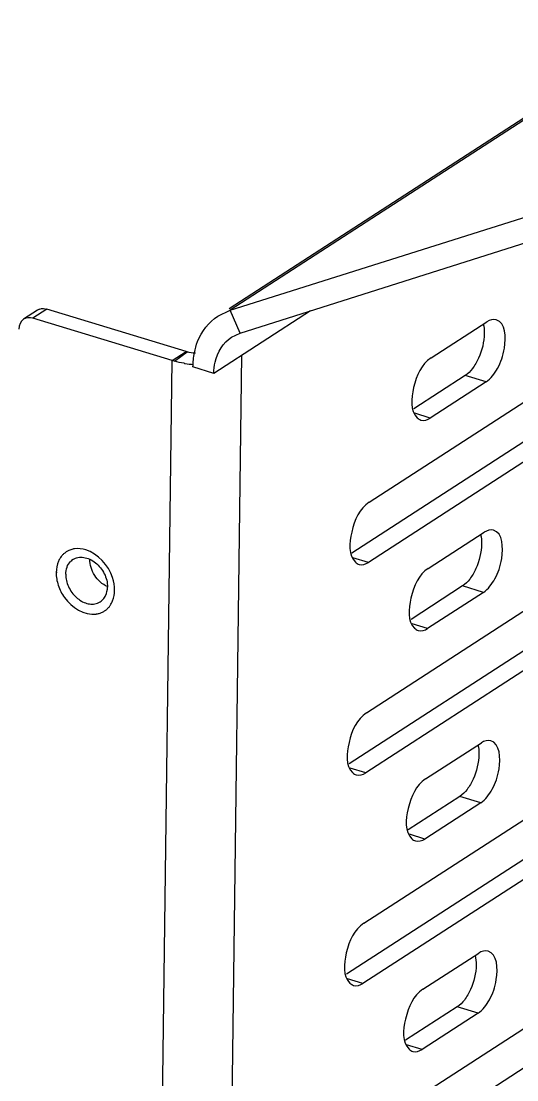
# Model space of a CAD drawing. Header units: millimetres. Extents: x -177 to 18421, y -5017 to 3255.
# Drawn here: x 4843.57 to 4850.96, y -3704.24 to -3688.43 of the extents above; entities that cross this region are included whole.
import ezdxf

# ---------------------------------------------------------------- set-up
doc = ezdxf.new("R2010")
doc.units = ezdxf.units.MM
doc.header["$LTSCALE"] = 46.255
doc.layers.get('0').update_dxf_attribs({"linetype": 'CONTINUOUS'})
doc.layers.add('02___PRT_ALL_AXES', color=7, linetype='CONTINUOUS')

msp = doc.modelspace()

# ---------------------------------------------------------------- linework, layer by layer
at = {"color": 7, "linetype": 'Continuous'}
for p, q in [((4855.601, -3686.942), (4846.668, -3692.727)), ((4855.601, -3686.974), (4846.683, -3692.75)), ((4846.683, -3692.75), (4855.175, -3690.063)), ((4843.81, -3692.747), (4843.602, -3692.882)), ((4843.949, -3692.732), (4843.74, -3692.868)), ((4846.027, -3693.366), (4843.949, -3692.732)), ((4846.502, -3692.836), (4846.683, -3692.75)), ((4846.835, -3693.089), (4846.683, -3692.75)), ((4845.818, -3693.501), (4846.027, -3693.366)), ((4845.855, -3693.511), (4846.045, -3693.371)), ((4846.045, -3693.371), (4846.027, -3693.366)), ((4846.441, -3693.691), (4846.13, -3693.596)), ((4850.195, -3693.723), (4849.425, -3694.222)), ((4850.506, -3693.818), (4850.195, -3693.723)), ((4849.672, -3694.359), (4849.441, -3694.288)), ((4851.425, -3694.484), (4848.501, -3696.378)), ((4848.749, -3696.515), (4848.517, -3696.445)), ((4850.154, -3696.866), (4849.385, -3697.364)), ((4850.466, -3696.961), (4850.154, -3696.866)), ((4849.632, -3697.501), (4849.401, -3697.431)), ((4851.385, -3697.627), (4848.461, -3699.521)), ((4848.708, -3699.658), (4848.477, -3699.587)), ((4850.114, -3700.008), (4849.344, -3700.507)), ((4850.426, -3700.103), (4850.114, -3700.008)), ((4849.592, -3700.644), (4849.361, -3700.573)), ((4851.345, -3700.769), (4848.421, -3702.663)), ((4848.668, -3702.8), (4848.437, -3702.73)), ((4850.074, -3703.151), (4849.304, -3703.649)), ((4850.385, -3703.246), (4850.074, -3703.151)), ((4849.551, -3703.786), (4849.32, -3703.716)), ((4851.305, -3703.912), (4848.381, -3705.806))]:
    msp.add_line(p, q, dxfattribs=at)
at = {"color": 3, "linetype": 'Continuous'}
for p, q in [((4846.835, -3693.089), (4855.328, -3690.402)), ((4845.818, -3693.501), (4843.74, -3692.868)), ((4847.883, -3692.757), (4846.441, -3693.691)), ((4849.684, -3693.461), (4850.518, -3692.921)), ((4846.706, -3693.15), (4846.835, -3693.089)), ((4845.235, -3739.015), (4845.818, -3693.501)), ((4846.275, -3738.934), (4846.858, -3693.421)), ((4848.76, -3695.617), (4851.749, -3693.682)), ((4850.506, -3693.818), (4849.672, -3694.359)), ((4851.737, -3694.579), (4848.749, -3696.515)), ((4849.643, -3696.603), (4850.478, -3696.063)), ((4848.72, -3698.76), (4851.708, -3696.824)), ((4850.466, -3696.961), (4849.632, -3697.501)), ((4851.697, -3697.722), (4848.708, -3699.658)), ((4849.603, -3699.746), (4850.437, -3699.206)), ((4848.68, -3701.902), (4851.668, -3699.967)), ((4850.426, -3700.103), (4849.592, -3700.644)), ((4851.657, -3700.864), (4848.668, -3702.8)), ((4849.563, -3702.888), (4850.397, -3702.348)), ((4848.639, -3705.045), (4851.628, -3703.109)), ((4850.385, -3703.246), (4849.551, -3703.786))]:
    msp.add_line(p, q, dxfattribs=at)
msp.add_lwpolyline([(4845.855, -3693.511), (4845.836, -3693.506), (4845.818, -3693.501)], dxfattribs=at)
at = {"color": 7, "linetype": 'Continuous'}
msp.add_arc((4843.887, -3692.865), 0.141, 107.359, 122.8097, dxfattribs=at)
at = {"color": 3, "linetype": 'Continuous'}
for centre, radius, start, end in [((4846.238, -3692.006), 1.554, 261.0565, 261.7666), ((4846.25, -3691.919), 1.642, 261.7905, 266.0203)]:
    msp.add_arc(centre, radius, start, end, dxfattribs=at)
at = {"color": 7, "linetype": 'Continuous'}
for points in [[(4843.845, -3692.731), (4843.878, -3692.72), (4843.916, -3692.722), (4843.949, -3692.732)], [(4846.2, -3693.216), (4846.259, -3693.066), (4846.366, -3692.924), (4846.502, -3692.835)], [(4850.464, -3692.954), (4850.475, -3693), (4850.479, -3693.047), (4850.478, -3693.094)], [(4850.478, -3693.094), (4850.477, -3693.221), (4850.445, -3693.349), (4850.393, -3693.465)], [(4846.152, -3693.384), (4846.163, -3693.327), (4846.179, -3693.271), (4846.2, -3693.216)], [(4846.166, -3693.392), (4846.125, -3693.388), (4846.085, -3693.382), (4846.045, -3693.371)], [(4846.13, -3693.596), (4846.131, -3693.525), (4846.138, -3693.453), (4846.152, -3693.384)], [(4850.393, -3693.465), (4850.368, -3693.52), (4850.338, -3693.573), (4850.301, -3693.62)], [(4850.301, -3693.62), (4850.271, -3693.66), (4850.236, -3693.697), (4850.195, -3693.723)], [(4850.424, -3696.097), (4850.435, -3696.142), (4850.439, -3696.19), (4850.438, -3696.237)], [(4850.438, -3696.237), (4850.436, -3696.364), (4850.405, -3696.492), (4850.353, -3696.607)], [(4850.353, -3696.607), (4850.328, -3696.662), (4850.298, -3696.715), (4850.261, -3696.763)], [(4850.261, -3696.763), (4850.231, -3696.802), (4850.196, -3696.839), (4850.154, -3696.866)], [(4850.384, -3699.239), (4850.395, -3699.285), (4850.398, -3699.332), (4850.398, -3699.379)], [(4850.398, -3699.379), (4850.396, -3699.506), (4850.364, -3699.634), (4850.312, -3699.75)], [(4850.312, -3699.75), (4850.288, -3699.805), (4850.258, -3699.858), (4850.221, -3699.905)], [(4850.221, -3699.905), (4850.191, -3699.945), (4850.156, -3699.982), (4850.114, -3700.008)], [(4850.358, -3702.522), (4850.356, -3702.649), (4850.324, -3702.777), (4850.272, -3702.892)], [(4850.343, -3702.382), (4850.354, -3702.427), (4850.358, -3702.475), (4850.358, -3702.522)], [(4850.272, -3702.892), (4850.247, -3702.947), (4850.217, -3703), (4850.181, -3703.048)], [(4850.181, -3703.048), (4850.151, -3703.087), (4850.115, -3703.124), (4850.074, -3703.151)]]:
    msp.add_open_spline(points, degree=3, dxfattribs=at)
at = {"color": 3, "linetype": 'Continuous'}
for points in [[(4843.602, -3692.882), (4843.556, -3692.912), (4843.53, -3692.974), (4843.53, -3693.029)], [(4843.74, -3692.868), (4843.696, -3692.854), (4843.641, -3692.857), (4843.602, -3692.882)], [(4850.658, -3692.891), (4850.612, -3692.877), (4850.558, -3692.895), (4850.518, -3692.921)], [(4845.997, -3693.541), (4845.949, -3693.534), (4845.901, -3693.524), (4845.855, -3693.511)], [(4849.532, -3694.388), (4849.578, -3694.402), (4849.632, -3694.384), (4849.672, -3694.359)], [(4850.617, -3696.034), (4850.572, -3696.02), (4850.517, -3696.037), (4850.478, -3696.063)], [(4848.609, -3696.544), (4848.654, -3696.558), (4848.709, -3696.541), (4848.749, -3696.515)], [(4849.492, -3697.53), (4849.538, -3697.544), (4849.592, -3697.527), (4849.632, -3697.501)], [(4850.577, -3699.176), (4850.532, -3699.162), (4850.477, -3699.18), (4850.437, -3699.206)], [(4848.568, -3699.687), (4848.614, -3699.701), (4848.668, -3699.683), (4848.708, -3699.658)], [(4849.452, -3700.673), (4849.497, -3700.687), (4849.552, -3700.669), (4849.592, -3700.644)], [(4850.537, -3702.319), (4850.491, -3702.305), (4850.437, -3702.322), (4850.397, -3702.348)], [(4848.528, -3702.829), (4848.574, -3702.843), (4848.628, -3702.826), (4848.668, -3702.8)], [(4849.412, -3703.815), (4849.457, -3703.829), (4849.511, -3703.812), (4849.551, -3703.786)]]:
    msp.add_open_spline(points, degree=3, dxfattribs=at)
for points, knots in [([(4850.506, -3693.818), (4850.58, -3693.771), (4850.7, -3693.599), (4850.807, -3693.307), (4850.798, -3692.934), (4850.658, -3692.891)], [0, 0, 0, 0, 0.257826, 0.570702, 1, 1, 1, 1]), ([(4846.441, -3693.691), (4846.442, -3693.634), (4846.462, -3693.431), (4846.581, -3693.231), (4846.706, -3693.15)], [0, 0, 0, 0, 0.274755, 1, 1, 1, 1]), ([(4849.684, -3693.461), (4849.54, -3693.554), (4849.402, -3693.864), (4849.37, -3694.248), (4849.477, -3694.354)], [0, 0, 0, 0, 0.531434, 1, 1, 1, 1]), ([(4849.477, -3694.354), (4849.485, -3694.362), (4849.502, -3694.376), (4849.522, -3694.385), (4849.532, -3694.388)], [0, 0, 0, 0, 0.511486, 1, 1, 1, 1]), ([(4848.76, -3695.617), (4848.616, -3695.71), (4848.479, -3696.02), (4848.446, -3696.405), (4848.554, -3696.511)], [0, 0, 0, 0, 0.531434, 1, 1, 1, 1]), ([(4850.466, -3696.961), (4850.54, -3696.913), (4850.66, -3696.742), (4850.767, -3696.45), (4850.757, -3696.076), (4850.617, -3696.034)], [0, 0, 0, 0, 0.257826, 0.570702, 1, 1, 1, 1]), ([(4848.554, -3696.511), (4848.562, -3696.519), (4848.579, -3696.532), (4848.599, -3696.541), (4848.609, -3696.544)], [0, 0, 0, 0, 0.511486, 1, 1, 1, 1]), ([(4849.643, -3696.603), (4849.5, -3696.696), (4849.362, -3697.006), (4849.33, -3697.391), (4849.437, -3697.497)], [0, 0, 0, 0, 0.531434, 1, 1, 1, 1]), ([(4849.437, -3697.497), (4849.445, -3697.505), (4849.462, -3697.518), (4849.482, -3697.527), (4849.492, -3697.53)], [0, 0, 0, 0, 0.511486, 1, 1, 1, 1]), ([(4848.72, -3698.76), (4848.576, -3698.853), (4848.438, -3699.163), (4848.406, -3699.547), (4848.513, -3699.653)], [0, 0, 0, 0, 0.531434, 1, 1, 1, 1]), ([(4850.426, -3700.103), (4850.5, -3700.056), (4850.619, -3699.884), (4850.727, -3699.592), (4850.717, -3699.219), (4850.577, -3699.176)], [0, 0, 0, 0, 0.257826, 0.570702, 1, 1, 1, 1]), ([(4848.513, -3699.653), (4848.521, -3699.661), (4848.538, -3699.675), (4848.558, -3699.684), (4848.568, -3699.687)], [0, 0, 0, 0, 0.511486, 1, 1, 1, 1]), ([(4849.603, -3699.746), (4849.459, -3699.839), (4849.322, -3700.149), (4849.289, -3700.533), (4849.397, -3700.639)], [0, 0, 0, 0, 0.531434, 1, 1, 1, 1]), ([(4849.397, -3700.639), (4849.405, -3700.647), (4849.422, -3700.661), (4849.442, -3700.67), (4849.452, -3700.673)], [0, 0, 0, 0, 0.511486, 1, 1, 1, 1]), ([(4848.68, -3701.902), (4848.536, -3701.995), (4848.398, -3702.305), (4848.366, -3702.69), (4848.473, -3702.796)], [0, 0, 0, 0, 0.531434, 1, 1, 1, 1]), ([(4850.385, -3703.246), (4850.459, -3703.198), (4850.579, -3703.027), (4850.686, -3702.735), (4850.677, -3702.361), (4850.537, -3702.319)], [0, 0, 0, 0, 0.257826, 0.570702, 1, 1, 1, 1]), ([(4848.473, -3702.796), (4848.481, -3702.804), (4848.498, -3702.817), (4848.518, -3702.826), (4848.528, -3702.829)], [0, 0, 0, 0, 0.511486, 1, 1, 1, 1]), ([(4849.563, -3702.888), (4849.419, -3702.981), (4849.282, -3703.291), (4849.249, -3703.676), (4849.357, -3703.782)], [0, 0, 0, 0, 0.531434, 1, 1, 1, 1]), ([(4849.357, -3703.782), (4849.364, -3703.79), (4849.382, -3703.803), (4849.401, -3703.812), (4849.412, -3703.815)], [0, 0, 0, 0, 0.511486, 1, 1, 1, 1])]:
    msp.add_open_spline(points, degree=3, knots=knots, dxfattribs=at)
at = {"color": 7, "linetype": 'Continuous'}
msp.add_open_spline([(4844.854, -3696.876), (4844.776, -3696.841), (4844.645, -3696.72), (4844.588, -3696.55), (4844.588, -3696.466)], degree=3, knots=[0, 0, 0, 0, 0.500026, 1, 1, 1, 1], dxfattribs=at)
at = {"layer": '02___PRT_ALL_AXES', "color": 7, "linetype": 'Continuous'}
msp.add_line((4844.088, -3696.665), (4844.105, -3696.654), dxfattribs=at)
at = {"layer": '02___PRT_ALL_AXES', "color": 3, "linetype": 'Continuous'}
for centre, radius, start, end in [((4844.398, -3696.604), 0.293, 122.9468, 126.6975), ((4844.399, -3696.606), 0.295, 118.9763, 122.9457), ((4844.401, -3696.609), 0.299, 114.9561, 118.9753), ((4844.405, -3696.617), 0.308, 103.0231, 114.9079), ((4844.408, -3696.631), 0.323, 98.0679, 103.0684), ((4844.438, -3696.635), 0.344, 147.7324, 155.9293), ((4844.421, -3696.625), 0.325, 142.1678, 147.7027), ((4844.641, -3696.966), 0.321, 278.0607, 284.3282), ((4844.65, -3696.993), 0.293, 302.9462, 307.3869), ((4844.65, -3696.992), 0.295, 307.3926, 310.736)]:
    msp.add_arc(centre, radius, start, end, dxfattribs=at)
at = {"layer": '02___PRT_ALL_AXES', "color": 7, "linetype": 'Continuous'}
for centre, radius, start, end in [((4844.456, -3696.653), 0.216, 132.8386, 135.7666), ((4844.454, -3696.65), 0.212, 122.953, 132.8409), ((4844.63, -3696.922), 0.213, 289.9917, 302.8719)]:
    msp.add_arc(centre, radius, start, end, dxfattribs=at)
at = {"layer": '02___PRT_ALL_AXES', "color": 3, "linetype": 'Continuous'}
for points in [[(4844.53, -3696.327), (4844.477, -3696.311), (4844.418, -3696.304), (4844.363, -3696.312)], [(4844.93, -3696.741), (4844.869, -3696.559), (4844.714, -3696.383), (4844.53, -3696.327)], [(4844.123, -3696.495), (4844.1, -3696.548), (4844.089, -3696.607), (4844.088, -3696.665)], [(4844.088, -3696.665), (4844.087, -3696.73), (4844.099, -3696.795), (4844.119, -3696.856)], [(4844.961, -3696.931), (4844.961, -3696.867), (4844.95, -3696.802), (4844.93, -3696.741)], [(4844.931, -3697.087), (4844.951, -3697.038), (4844.96, -3696.984), (4844.961, -3696.931)]]:
    msp.add_open_spline(points, degree=3, dxfattribs=at)
for points, knots in [([(4844.223, -3696.369), (4844.212, -3696.377), (4844.191, -3696.395), (4844.173, -3696.415), (4844.165, -3696.426)], [0, 0, 0, 0, 0.497005, 1, 1, 1, 1]), ([(4844.119, -3696.856), (4844.14, -3696.92), (4844.248, -3697.139), (4844.509, -3697.31), (4844.686, -3697.285)], [0, 0, 0, 0, 0.276148, 1, 1, 1, 1]), ([(4844.895, -3697.156), (4844.902, -3697.145), (4844.916, -3697.123), (4844.926, -3697.099), (4844.931, -3697.087)], [0, 0, 0, 0, 0.493896, 1, 1, 1, 1]), ([(4844.72, -3697.278), (4844.736, -3697.274), (4844.767, -3697.263), (4844.796, -3697.248), (4844.81, -3697.239)], [0, 0, 0, 0, 0.502927, 1, 1, 1, 1]), ([(4844.842, -3697.215), (4844.852, -3697.206), (4844.871, -3697.188), (4844.887, -3697.167), (4844.895, -3697.156)], [0, 0, 0, 0, 0.496238, 1, 1, 1, 1])]:
    msp.add_open_spline(points, degree=3, knots=knots, dxfattribs=at)
at = {"layer": '02___PRT_ALL_AXES', "color": 7, "linetype": 'Continuous'}
for points, knots in [([(4844.231, -3696.692), (4844.231, -3696.656), (4844.242, -3696.586), (4844.279, -3696.525), (4844.302, -3696.502)], [0, 0, 0, 0, 0.523014, 1, 1, 1, 1]), ([(4844.339, -3696.472), (4844.361, -3696.457), (4844.414, -3696.436), (4844.502, -3696.435), (4844.593, -3696.463), (4844.708, -3696.535), (4844.818, -3696.674), (4844.855, -3696.814), (4844.854, -3696.882)], [0, 0, 0, 0, 0.104499, 0.215014, 0.334952, 0.464329, 0.737174, 1, 1, 1, 1]), ([(4844.231, -3696.692), (4844.23, -3696.754), (4844.261, -3696.884), (4844.358, -3697.017), (4844.46, -3697.093), (4844.543, -3697.129), (4844.626, -3697.141), (4844.679, -3697.131), (4844.703, -3697.123)], [0, 0, 0, 0, 0.258485, 0.528672, 0.658837, 0.781056, 0.894283, 1, 1, 1, 1]), ([(4844.746, -3697.101), (4844.763, -3697.091), (4844.794, -3697.064), (4844.84, -3696.992), (4844.853, -3696.926), (4844.854, -3696.882)], [0, 0, 0, 0, 0.234321, 0.476309, 1, 1, 1, 1])]:
    msp.add_open_spline(points, degree=3, knots=knots, dxfattribs=at)

doc.saveas('drawing.dxf')
